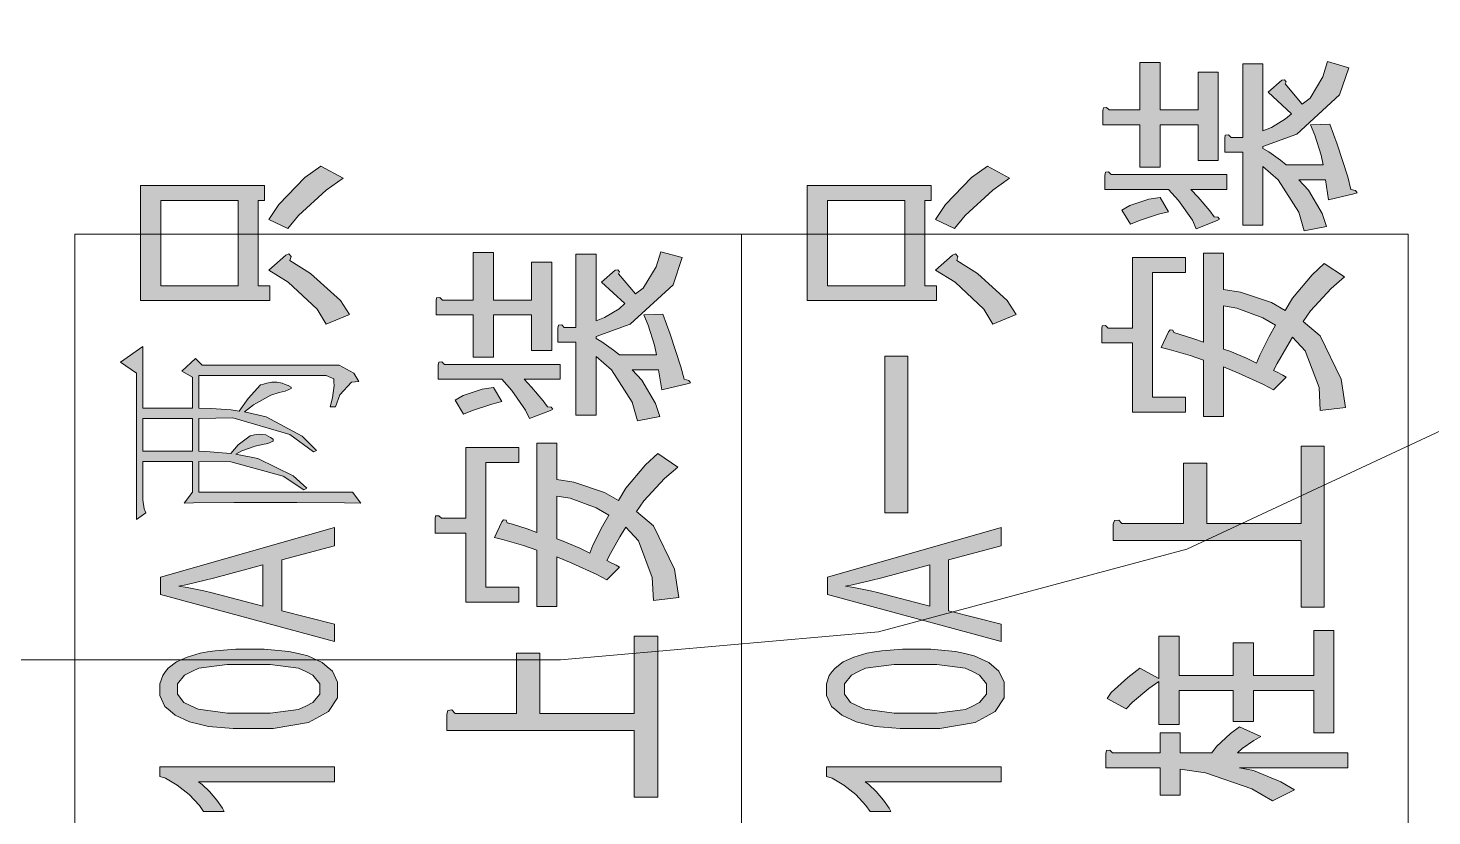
# Model space of a CAD drawing. Header units: millimetres. Extents: x 805 to 6044844, y 120 to 7887884.
# Drawn here: x 5975998 to 5980598, y 7866363 to 7868943 of the extents above; entities that cross this region are included whole.
import ezdxf

# ---------------------------------------------------------------- set-up
doc = ezdxf.new("R2010")
doc.units = ezdxf.units.MM

msp = doc.modelspace()

# ---------------------------------------------------------------- hatches: boundary and pattern name
h = msp.add_hatch(color=0)
h.dxf.hatch_style = 2
h.paths.add_polyline_path([(5979519.9, 7868672.9), (5979521.5, 7868682.6), (5979531.7, 7868683.7), (5979540.8, 7868675.1), (5979641.1, 7868675.1), (5979641.1, 7868830.7), (5979707.2, 7868830.7), (5979707.2, 7868675.1), (5979832.2, 7868675.1), (5979832.2, 7868799), (5979898.2, 7868799), (5979898.2, 7868509.8), (5979832.2, 7868509.8), (5979832.2, 7868626.2), (5979707.2, 7868626.2), (5979707.2, 7868487.8), (5979641.1, 7868487.8), (5979641.1, 7868626.2), (5979519.9, 7868626.2)])
h = msp.add_hatch(color=0)
h.dxf.hatch_style = 2
h.paths.add_polyline_path([(5980263.2, 7868628.9), (5980287.3, 7868563.4), (5980322.2, 7868456.1), (5980332.4, 7868414.8), (5980347.9, 7868411.6), (5980353.3, 7868404), (5980342.6, 7868400.3), (5980259.4, 7868381), (5980249.2, 7868446.4), (5980162.3, 7868446.4), (5980193.4, 7868412.6), (5980238.5, 7868335.9), (5980252.4, 7868293.5), (5980179.4, 7868279), (5980162.3, 7868340.7), (5980094.6, 7868446.4), (5980044.2, 7868490.4), (5980044.2, 7868298.3), (5979978.2, 7868298.3), (5979978.2, 7868536.6), (5979919.1, 7868536.6), (5979919.1, 7868582.8), (5979920.8, 7868592.4), (5979931.5, 7868593.5), (5979940.1, 7868584.9), (5979978.2, 7868584.9), (5979978.2, 7868825.9), (5980044.2, 7868825.9), (5980044.2, 7868606.9), (5980072.1, 7868618.2), (5980118.8, 7868646.1), (5980138.1, 7868662.7), (5980061.4, 7868733.6), (5980106.4, 7868772.2), (5980115.6, 7868773.8), (5980120.4, 7868767.4), (5980117.2, 7868760.4), (5980172.5, 7868694.4), (5980198.8, 7868714.2), (5980240.6, 7868783.5), (5980256.2, 7868833.4), (5980325.4, 7868813.5), (5980295.9, 7868725), (5980155.3, 7868596.2), (5980044.2, 7868555.9), (5980044.2, 7868548.9), (5980063.5, 7868537.7), (5980101.6, 7868510.8), (5980120.4, 7868495.3), (5980242.2, 7868495.3), (5980235.2, 7868526.9), (5980214.3, 7868592.4), (5980200.4, 7868626.2)])
h = msp.add_hatch(color=0)
h.dxf.hatch_style = 2
h.paths.add_polyline_path([(5976787.1, 7868316), (5976819.8, 7868365.4), (5976905.1, 7868453.4), (5976957.2, 7868491), (5977030.2, 7868451.8), (5976974.4, 7868412.1), (5976884.2, 7868329.4), (5976849.3, 7868286.5)])
h = msp.add_hatch(color=0)
h.dxf.hatch_style = 2
h.paths.add_polyline_path([(5978971.4, 7868316), (5979004.6, 7868365.4), (5979089.4, 7868453.4), (5979141.5, 7868491), (5979214.5, 7868451.8), (5979159.2, 7868412.1), (5979068.5, 7868329.4), (5979034.2, 7868286.5)])
h = msp.add_hatch(color=0)
h.dxf.hatch_style = 2
h.paths.add_polyline_path([(5979884.3, 7868325.2), (5979896.6, 7868323.5), (5979902, 7868317.6), (5979895, 7868312.8), (5979825.2, 7868286), (5979813.4, 7868313.9), (5979767.8, 7868378.3), (5979735.1, 7868414.8), (5979526.8, 7868414.8), (5979526.8, 7868460.9), (5979528.4, 7868471.1), (5979538.6, 7868472.2), (5979547.2, 7868463.6), (5979926.1, 7868463.6), (5979926.1, 7868414.8), (5979808, 7868414.8), (5979832.2, 7868389.6), (5979870.3, 7868344.5)])
h = msp.add_hatch(color=0)
h.paths.add_polyline_path([(5976773.1, 7868427.7), (5976773.1, 7868378.8), (5976752.2, 7868378.8), (5976752.2, 7868099.2), (5976790.3, 7868099.2), (5976790.3, 7868050.9), (5976366.9, 7868050.9), (5976366.9, 7868427.7)])
h.paths.add_polyline_path([(5976686.2, 7868378.8), (5976432.9, 7868378.8), (5976432.9, 7868099.2), (5976686.2, 7868099.2)])
h = msp.add_hatch(color=0)
h.paths.add_polyline_path([(5978957.4, 7868427.7), (5978957.4, 7868378.8), (5978937, 7868378.8), (5978937, 7868099.2), (5978975.1, 7868099.2), (5978975.1, 7868050.9), (5978551.1, 7868050.9), (5978551.1, 7868427.7)])
h.paths.add_polyline_path([(5978871, 7868378.8), (5978617.2, 7868378.8), (5978617.2, 7868099.2), (5978871, 7868099.2)])
h = msp.add_hatch(color=0)
h.dxf.hatch_style = 2
h.paths.add_polyline_path([(5979582.1, 7868347.2), (5979608.4, 7868362.7), (5979670.7, 7868383.1), (5979707.2, 7868388.5), (5979735.1, 7868341.8), (5979701.8, 7868333.7), (5979639.5, 7868312.8), (5979610, 7868300.5)])
h = msp.add_hatch(color=0)
h.dxf.hatch_style = 2
h.paths.add_polyline_path([(5978078.3, 7868006.4), (5978102.5, 7867940.9), (5978137.4, 7867834.1), (5978148.1, 7867792.8), (5978163.7, 7867789), (5978168.5, 7867781.5), (5978158.3, 7867777.7), (5978075.1, 7867758.4), (5978064.4, 7867824.4), (5977977.4, 7867824.4), (5978009.1, 7867790.1), (5978054.2, 7867713.3), (5978068.1, 7867670.9), (5977995.1, 7867656.4), (5977977.4, 7867718.2), (5977909.8, 7867824.4), (5977859.4, 7867867.9), (5977859.4, 7867675.8), (5977793.3, 7867675.8), (5977793.3, 7867914.1), (5977734.3, 7867914.1), (5977734.3, 7867960.2), (5977736.5, 7867969.9), (5977746.7, 7867971.5), (5977755.2, 7867962.9), (5977793.3, 7867962.9), (5977793.3, 7868203.3), (5977859.4, 7868203.3), (5977859.4, 7867984.9), (5977887.3, 7867995.6), (5977934.5, 7868023.5), (5977953.3, 7868040.7), (5977877.1, 7868111), (5977922.2, 7868150.2), (5977930.7, 7868151.3), (5977936.1, 7868145.4), (5977932.4, 7868137.9), (5977988.2, 7868072.4), (5978013.9, 7868091.7), (5978055.8, 7868160.9), (5978071.4, 7868210.8), (5978141.1, 7868191.5), (5978111.6, 7868102.4), (5977970.5, 7867973.6), (5977859.4, 7867933.4), (5977859.4, 7867926.4), (5977878.7, 7867915.1), (5977916.8, 7867888.8), (5977936.1, 7867872.7), (5978057.4, 7867872.7), (5978050.4, 7867904.4), (5978029.5, 7867969.9), (5978016.1, 7868004.2)])
h = msp.add_hatch(color=0)
h.dxf.hatch_style = 2
h.paths.add_polyline_path([(5976842.4, 7868199), (5976853.1, 7868203.9), (5976860.1, 7868195.3), (5976856.3, 7868181.9), (5976923.9, 7868139.5), (5977021.6, 7868050.9), (5977051.1, 7868004.8), (5976974.4, 7867973.1), (5976944.9, 7868023), (5976850.9, 7868111.6), (5976787.1, 7868150.7)])
h = msp.add_hatch(color=0)
h.dxf.hatch_style = 2
h.paths.add_polyline_path([(5977335, 7868050.4), (5977336.6, 7868060), (5977347.4, 7868061.1), (5977356, 7868052.5), (5977456.9, 7868052.5), (5977456.9, 7868208.2), (5977522.9, 7868208.2), (5977522.9, 7868052.5), (5977647.9, 7868052.5), (5977647.9, 7868176.5), (5977713.9, 7868176.5), (5977713.9, 7867887.2), (5977647.9, 7867887.2), (5977647.9, 7868004.2), (5977522.9, 7868004.2), (5977522.9, 7867865.8), (5977456.9, 7867865.8), (5977456.9, 7868004.2), (5977335, 7868004.2)])
h = msp.add_hatch(color=0)
h.dxf.hatch_style = 2
h.paths.add_polyline_path([(5979027.2, 7868199), (5979037.4, 7868203.9), (5979044.4, 7868195.3), (5979041.1, 7868181.9), (5979108.8, 7868139.5), (5979205.9, 7868050.9), (5979235.4, 7868004.8), (5979159.2, 7867973.1), (5979129.7, 7868023), (5979035.8, 7868111.6), (5978971.4, 7868150.7)])
h = msp.add_hatch(color=0)
h.dxf.hatch_style = 2
h.paths.add_polyline_path([(5979790.9, 7868191.5), (5979790.9, 7868142.7), (5979683, 7868142.7), (5979683, 7867734.3), (5979790.9, 7867734.3), (5979790.9, 7867685.4), (5979617, 7867685.4), (5979617, 7867911.9), (5979516.1, 7867911.9), (5979516.1, 7867958.1), (5979517.7, 7867967.7), (5979528.4, 7867968.8), (5979537, 7867960.2), (5979617, 7867960.2), (5979617, 7868191.5)])
h = msp.add_hatch(color=0)
h.paths.add_polyline_path([(5979735.1, 7867948.4), (5979740.4, 7867955.4), (5979749, 7867954.3), (5979752.2, 7867945.7), (5979769.9, 7867940.9), (5979818.2, 7867925.3), (5979849.9, 7867914.1), (5979849.9, 7868206), (5979915.4, 7868206), (5979915.4, 7868086.9), (5979971.2, 7868078.3), (5980072.1, 7868044.5), (5980117.2, 7868018.7), (5980141.3, 7868059), (5980205.7, 7868135.2), (5980245.4, 7868171.7), (5980311.5, 7868128.2), (5980268, 7868090.6), (5980200.4, 7868017.6), (5980176.2, 7867982.2), (5980231.5, 7867935), (5980301.3, 7867793.8), (5980315.2, 7867700.5), (5980231.5, 7867690.3), (5980228.3, 7867765.9), (5980183.2, 7867886.1), (5980141.3, 7867931.2), (5980122.5, 7867899.6), (5980090.9, 7867844.8), (5980079.1, 7867821.7), (5980089.3, 7867816.9), (5980110.2, 7867806.2), (5980120.4, 7867799.7), (5980079.1, 7867758.4), (5980045.8, 7867775.6), (5979964.2, 7867813.2), (5979915.4, 7867834.1), (5979915.4, 7867670.9), (5979849.9, 7867670.9), (5979849.9, 7867855.6), (5979806.4, 7867870.6), (5979736.7, 7867891), (5979710.9, 7867896.9)])
h.paths.add_polyline_path([(5980086, 7867969.9), (5980044.2, 7867994.6), (5979958.9, 7868026.2), (5979915.4, 7868033.2), (5979915.4, 7867892.1), (5979936.3, 7867885.1), (5979990.5, 7867862), (5980023.3, 7867845.9), (5980034, 7867871.7), (5980065.1, 7867933.4)])
h = msp.add_hatch(color=0)
h.paths.add_polyline_path([(5976557.9, 7867423.5), (5977061.3, 7867423.5), (5977088.7, 7867387), (5977035, 7867388.1), (5976878.8, 7867389.7), (5976776.3, 7867389.7), (5976673.8, 7867389.7), (5976540.2, 7867388.1), (5976509.1, 7867387), (5976537, 7867423.5), (5976537, 7867523.4), (5976373.8, 7867523.4), (5976373.8, 7867413.9), (5976373.8, 7867398.3), (5976378.7, 7867368.8), (5976384, 7867355.4), (5976352.9, 7867333.4), (5976352.9, 7867812.6), (5976300.8, 7867849.1), (5976373.8, 7867900.1), (5976373.8, 7867698.3), (5976537, 7867698.3), (5976537, 7867800.3), (5976502.1, 7867819.6), (5976547.2, 7867861.5), (5976568.1, 7867839.5), (5976984.6, 7867839.5), (5977017.8, 7867839.5), (5977066.1, 7867812.6), (5977081.7, 7867785.8), (5977057.6, 7867783.6), (5977019.5, 7867742.3), (5977005.5, 7867703.1), (5976988.3, 7867703.1), (5976995.3, 7867732.1), (5977001.2, 7867772.4), (5977000.1, 7867783.6), (5976999.6, 7867794.4), (5976974.4, 7867805.1), (5976950.2, 7867805.1), (5976557.9, 7867805.1), (5976557.9, 7867698.3), (5976597.6, 7867697.2), (5976663.6, 7867692.4), (5976689.9, 7867688.6), (5976719.5, 7867730), (5976759.2, 7867774.5), (5976769.4, 7867777.2), (5976780.1, 7867780.4), (5976797.3, 7867783.6), (5976804.2, 7867783.6), (5976812.8, 7867783.6), (5976831.1, 7867779.9), (5976840.7, 7867776.1), (5976850.4, 7867772.4), (5976860.1, 7867767.5), (5976860.1, 7867762.7), (5976840.7, 7867754.1), (5976821.4, 7867749.3), (5976794.1, 7867740.7), (5976736.6, 7867709), (5976707.1, 7867686), (5976778.5, 7867670.4), (5976896.6, 7867607.1), (5976943.2, 7867559.8), (5976933.1, 7867555), (5976856.3, 7867611.9), (5976669, 7867666.6), (5976557.9, 7867664.5), (5976557.9, 7867557.2), (5976582.1, 7867556.1), (5976634.1, 7867552.3), (5976662, 7867550.2), (5976686.2, 7867578.1), (5976725.4, 7867608.1), (5976739.8, 7867610.8), (5976754.9, 7867613), (5976777.4, 7867611.4), (5976784.9, 7867607.1), (5976793, 7867602.8), (5976801, 7867596.3), (5976801, 7867593.7), (5976801, 7867589.9), (5976783.3, 7867582.9), (5976766.1, 7867579.2), (5976742, 7867574.3), (5976698.5, 7867558.8), (5976679.2, 7867547.5), (5976750.6, 7867533), (5976867, 7867477.2), (5976912.1, 7867435.9), (5976901.4, 7867431), (5976833.8, 7867475.6), (5976662, 7867522.3), (5976557.9, 7867523.4)])
h.paths.add_polyline_path([(5976373.8, 7867557.2), (5976537, 7867557.2), (5976537, 7867664.5), (5976373.8, 7867664.5)])
h = msp.add_hatch(color=0)
h.dxf.hatch_style = 2
h.paths.add_polyline_path([(5977700, 7867702.6), (5977711.8, 7867701.5), (5977717.1, 7867695.1), (5977710.2, 7867690.3), (5977640.9, 7867664), (5977628.6, 7867691.9), (5977583.5, 7867756.3), (5977550.2, 7867792.8), (5977342, 7867792.8), (5977342, 7867838.9), (5977343.6, 7867848.6), (5977354.3, 7867849.7), (5977362.9, 7867841.1), (5977741.3, 7867841.1), (5977741.3, 7867792.8), (5977623.2, 7867792.8), (5977647.9, 7867767), (5977686, 7867721.9)])
h = msp.add_hatch(color=0)
h.dxf.hatch_style = 2
h.paths.add_polyline_path([(5978805, 7867868.4), (5978881.2, 7867868.4), (5978881.2, 7867355.4), (5978805, 7867355.4)])
h = msp.add_hatch(color=0)
h.dxf.hatch_style = 2
h.paths.add_polyline_path([(5977397.8, 7867724.6), (5977423.6, 7867740.2), (5977486.4, 7867761.1), (5977522.9, 7867765.9), (5977550.2, 7867719.8), (5977517.5, 7867711.2), (5977454.7, 7867690.3), (5977425.2, 7867678.5)])
h = msp.add_hatch(color=0)
h.dxf.hatch_style = 2
h.paths.add_polyline_path([(5977606, 7867569), (5977606, 7867520.1), (5977498.2, 7867520.1), (5977498.2, 7867111.7), (5977606, 7867111.7), (5977606, 7867063.4), (5977432.2, 7867063.4), (5977432.2, 7867289.4), (5977331.8, 7867289.4), (5977331.8, 7867335.5), (5977333.4, 7867345.2), (5977343.6, 7867346.2), (5977352.7, 7867338.2), (5977432.2, 7867338.2), (5977432.2, 7867569)])
h = msp.add_hatch(color=0)
h.paths.add_polyline_path([(5977550.2, 7867325.9), (5977555.6, 7867332.8), (5977564.2, 7867331.8), (5977567.9, 7867323.2), (5977585.1, 7867318.3), (5977634, 7867302.8), (5977665.1, 7867291.5), (5977665.1, 7867583.5), (5977731.1, 7867583.5), (5977731.1, 7867464.3), (5977786.4, 7867455.7), (5977887.3, 7867421.9), (5977932.4, 7867396.2), (5977957, 7867436.4), (5978020.9, 7867513.2), (5978061.2, 7867549.6), (5978127.2, 7867505.6), (5978083.7, 7867468.1), (5978016.1, 7867395.1), (5977991.4, 7867359.7), (5978047.2, 7867312.4), (5978116.4, 7867171.3), (5978130.4, 7867077.9), (5978047.2, 7867068.2), (5978043.4, 7867143.4), (5977998.4, 7867263.6), (5977957, 7867308.7), (5977937.7, 7867277), (5977906.6, 7867222.3), (5977894.2, 7867199.2), (5977904.4, 7867194.4), (5977925.4, 7867183.6), (5977936.1, 7867177.7), (5977894.2, 7867136.4), (5977861.5, 7867153), (5977779.9, 7867190.6), (5977731.1, 7867211.5), (5977731.1, 7867048.4), (5977665.1, 7867048.4), (5977665.1, 7867233.5), (5977621.6, 7867248), (5977552.4, 7867268.4), (5977526.1, 7867274.9)])
h.paths.add_polyline_path([(5977901.2, 7867347.9), (5977859.4, 7867372), (5977774.6, 7867403.7), (5977731.1, 7867410.6), (5977731.1, 7867270), (5977752, 7867262.5), (5977805.7, 7867239.4), (5977839, 7867223.9), (5977849.2, 7867249.1), (5977880.3, 7867311.4)])
h = msp.add_hatch(color=0)
h.dxf.hatch_style = 2
h.paths.add_polyline_path([(5980169.2, 7867265.2), (5979554.2, 7867265.2), (5979554.2, 7867318.3), (5979558, 7867330.7), (5979571.9, 7867331.8), (5979582.1, 7867321), (5979783.9, 7867321), (5979783.9, 7867518), (5979860.1, 7867518), (5979860.1, 7867321), (5980169.2, 7867321), (5980169.2, 7867573.8), (5980245.4, 7867573.8), (5980245.4, 7867046.2), (5980169.2, 7867046.2)])
h = msp.add_hatch(color=0)
h.paths.add_polyline_path([(5977002.3, 7866934.6), (5976432.3, 7867088.1), (5976432.3, 7867145), (5977002.3, 7867307.6), (5977002.3, 7867247.5), (5976829.5, 7867201.3), (5976829.5, 7867034.4), (5977002.3, 7866990.4)])
h.paths.add_polyline_path([(5976767.8, 7867049.5), (5976767.8, 7867184.7), (5976610.5, 7867142.8), (5976574.5, 7867133.7), (5976515.5, 7867119.8), (5976491.9, 7867114.9), (5976519.8, 7867110.6), (5976574, 7867099.9), (5976601.4, 7867093.5)])
h = msp.add_hatch(color=0)
h.paths.add_polyline_path([(5979187.1, 7866934.6), (5978617.2, 7867088.1), (5978617.2, 7867145), (5979187.1, 7867307.6), (5979187.1, 7867247.5), (5979014.3, 7867201.3), (5979014.3, 7867034.4), (5979187.1, 7866990.4)])
h.paths.add_polyline_path([(5978952.6, 7867049.5), (5978952.6, 7867184.7), (5978795.3, 7867142.8), (5978759.4, 7867133.7), (5978699.8, 7867119.8), (5978676.7, 7867114.9), (5978704.1, 7867110.6), (5978758.8, 7867099.9), (5978785.7, 7867093.5)])
h = msp.add_hatch(color=0)
h.dxf.hatch_style = 2
h.paths.add_polyline_path([(5979703.9, 7866803.1), (5979670.7, 7866780), (5979617, 7866735), (5979596.1, 7866713), (5979533.8, 7866747.3), (5979547.2, 7866766.6), (5979601.4, 7866816.5), (5979641.1, 7866846.6), (5979703.9, 7866812.8), (5979703.9, 7866951.3), (5979769.9, 7866951.3), (5979769.9, 7866822.4), (5979947, 7866822.4), (5979947, 7866929.2), (5980013.1, 7866929.2), (5980013.1, 7866822.4), (5980211.1, 7866822.4), (5980211.1, 7866970.6), (5980277.1, 7866970.6), (5980277.1, 7866635.1), (5980211.1, 7866635.1), (5980211.1, 7866774.1), (5980013.1, 7866774.1), (5980013.1, 7866671.6), (5979947, 7866671.6), (5979947, 7866774.1), (5979769.9, 7866774.1), (5979769.9, 7866662), (5979703.9, 7866662)])
h = msp.add_hatch(color=0)
h.dxf.hatch_style = 2
h.paths.add_polyline_path([(5977984.4, 7866642.7), (5977369.9, 7866642.7), (5977369.9, 7866696.3), (5977373.1, 7866708.1), (5977387.1, 7866709.7), (5977397.8, 7866698.5), (5977599.1, 7866698.5), (5977599.1, 7866895.4), (5977675.3, 7866895.4), (5977675.3, 7866698.5), (5977984.4, 7866698.5), (5977984.4, 7866951.3), (5978061.2, 7866951.3), (5978061.2, 7866423.7), (5977984.4, 7866423.7)])
h = msp.add_hatch(color=0)
h.paths.add_polyline_path([(5976721.1, 7866649.1), (5976670.6, 7866649.1), (5976589, 7866656.1), (5976558.4, 7866663.6), (5976527.3, 7866670.6), (5976480.1, 7866692.6), (5976463.5, 7866706.5), (5976446.8, 7866721), (5976430.2, 7866757), (5976430.2, 7866779), (5976430.2, 7866795.1), (5976439.3, 7866823), (5976448.4, 7866835.3), (5976457.6, 7866847.1), (5976484.4, 7866867.5), (5976501.6, 7866875), (5976519.3, 7866883.1), (5976561.7, 7866895.4), (5976586.4, 7866899.7), (5976611.6, 7866904), (5976678.7, 7866908.9), (5976721.1, 7866908.9), (5976771.5, 7866908.9), (5976852.5, 7866901.3), (5976883.1, 7866894.4), (5976914.3, 7866886.8), (5976961.5, 7866865.4), (5976978.7, 7866851.4), (5976995.3, 7866836.9), (5977011.9, 7866801), (5977011.9, 7866779), (5977011.9, 7866750), (5976982.4, 7866704.9), (5976952.9, 7866688.3), (5976917.5, 7866668.4), (5976801.6, 7866649.1)])
h.paths.add_polyline_path([(5976721.1, 7866699), (5976791.4, 7866699), (5976884.8, 7866710.8), (5976907.8, 7866722.1), (5976931.4, 7866733.9), (5976954.5, 7866761.8), (5976954.5, 7866779), (5976954.5, 7866795.6), (5976930.9, 7866824.1), (5976907.8, 7866835.3), (5976884.8, 7866847.1), (5976791.4, 7866858.4), (5976721.1, 7866858.4), (5976650.8, 7866858.4), (5976557.4, 7866847.1), (5976534.3, 7866835.3), (5976511.2, 7866824.1), (5976488.1, 7866795.6), (5976488.1, 7866778.4), (5976488.1, 7866761.3), (5976508.5, 7866734.4), (5976528.9, 7866724.2), (5976555.2, 7866711.9), (5976651.3, 7866699)])
h = msp.add_hatch(color=0)
h.paths.add_polyline_path([(5978905.9, 7866649.1), (5978855.4, 7866649.1), (5978773.9, 7866656.1), (5978742.7, 7866663.6), (5978712.1, 7866670.6), (5978664.4, 7866692.6), (5978647.7, 7866706.5), (5978631.1, 7866721), (5978614.5, 7866757), (5978614.5, 7866779), (5978614.5, 7866795.1), (5978623.6, 7866823), (5978633.3, 7866835.3), (5978642.4, 7866847.1), (5978668.7, 7866867.5), (5978686.4, 7866875), (5978703.6, 7866883.1), (5978746, 7866895.4), (5978771.2, 7866899.7), (5978795.9, 7866904), (5978863.5, 7866908.9), (5978905.9, 7866908.9), (5978955.8, 7866908.9), (5979036.8, 7866901.3), (5979068, 7866894.4), (5979098.6, 7866886.8), (5979146.3, 7866865.4), (5979163, 7866851.4), (5979179.6, 7866836.9), (5979196.8, 7866801), (5979196.8, 7866779), (5979196.8, 7866750), (5979167.3, 7866704.9), (5979137.7, 7866688.3), (5979101.8, 7866668.4), (5978985.9, 7866649.1)])
h.paths.add_polyline_path([(5978905.9, 7866699), (5978976.2, 7866699), (5979069.6, 7866710.8), (5979092.7, 7866722.1), (5979115.7, 7866733.9), (5979138.8, 7866761.8), (5979138.8, 7866779), (5979138.8, 7866795.6), (5979115.7, 7866824.1), (5979092.7, 7866835.3), (5979069, 7866847.1), (5978976.2, 7866858.4), (5978905.9, 7866858.4), (5978835.6, 7866858.4), (5978742.2, 7866847.1), (5978719.1, 7866835.3), (5978696, 7866824.1), (5978673, 7866795.6), (5978673, 7866778.4), (5978673, 7866761.3), (5978693.4, 7866734.4), (5978713.8, 7866724.2), (5978739.5, 7866711.9), (5978835.6, 7866699)])
h = msp.add_hatch(color=0)
h.dxf.hatch_style = 2
h.paths.add_polyline_path([(5980075.3, 7866411.9), (5980007.7, 7866451.6), (5979856.3, 7866504.2), (5979773.2, 7866516), (5979773.2, 7866431.2), (5979707.2, 7866431.2), (5979707.2, 7866520.8), (5979530, 7866520.8), (5979530, 7866567.5), (5979531.7, 7866577.2), (5979542.4, 7866578.3), (5979551, 7866569.7), (5979707.2, 7866569.7), (5979707.2, 7866635.1), (5979773.2, 7866635.1), (5979773.2, 7866569.7), (5979877.3, 7866569.7), (5979892.8, 7866590.6), (5979938.5, 7866633), (5979968, 7866655), (5980037.2, 7866623.3), (5980014.7, 7866609.9), (5979976.6, 7866583.1), (5979961, 7866569.7), (5980322.2, 7866569.7), (5980322.2, 7866520.8), (5979968, 7866520.8), (5980013.1, 7866511.2), (5980103.2, 7866474.7), (5980148.3, 7866448.4)])
h = msp.add_hatch(color=0)
h.dxf.hatch_style = 2
h.paths.add_polyline_path([(5977002.3, 7866523.5), (5977002.3, 7866474.7), (5976556.3, 7866474.7), (5976568.6, 7866465.6), (5976592.3, 7866442.5), (5976604.6, 7866428.5), (5976616.4, 7866414), (5976634.7, 7866388.3), (5976640.6, 7866377), (5976572.9, 7866377), (5976559.5, 7866397.4), (5976525.7, 7866433.4), (5976506.4, 7866448.4), (5976486.5, 7866463.9), (5976448.4, 7866485.9), (5976430.2, 7866491.9), (5976430.2, 7866523.5)])
h = msp.add_hatch(color=0)
h.dxf.hatch_style = 2
h.paths.add_polyline_path([(5979187.1, 7866523.5), (5979187.1, 7866474.7), (5978741.1, 7866474.7), (5978752.9, 7866465.6), (5978777.1, 7866442.5), (5978788.9, 7866428.5), (5978801.2, 7866414), (5978819.5, 7866388.3), (5978825.4, 7866377), (5978757.8, 7866377), (5978743.8, 7866397.4), (5978710.5, 7866433.4), (5978690.7, 7866448.4), (5978671.4, 7866463.9), (5978633.3, 7866485.9), (5978614.5, 7866491.9), (5978614.5, 7866523.5)])

# ---------------------------------------------------------------- linework, layer by layer
at = {"color": 0, "lineweight": 0}
for points in [[(5977742.9, 7866874.5), (5978784.6, 7866965.7), (5979795.2, 7867236.2), (5980742.9, 7867678.5), (5981599.5, 7868277.9), (5982339, 7869017.5), (5982938.5, 7869874), (5983380.7, 7870821.8), (5983651.2, 7871832.4), (5983742.4, 7872874.1)], [(5978335.9, 7861085.3), (5978335.9, 7868268.3)], [(5978335.9, 7861085.3), (5978335.9, 7868268.3)], [(5980520.8, 7861085.3), (5980520.8, 7868268.3)], [(5980520.8, 7861085.3), (5980520.8, 7868268.3)], [(5966879.4, 7866874.5), (5977742.9, 7866874.5)]]:
    msp.add_lwpolyline(points, dxfattribs=at)
for points in [[(5979519.9, 7868672.9), (5979521.5, 7868682.6), (5979531.7, 7868683.7), (5979540.8, 7868675.1), (5979641.1, 7868675.1), (5979641.1, 7868830.7), (5979707.2, 7868830.7), (5979707.2, 7868675.1), (5979832.2, 7868675.1), (5979832.2, 7868799), (5979898.2, 7868799), (5979898.2, 7868509.8), (5979832.2, 7868509.8), (5979832.2, 7868626.2), (5979707.2, 7868626.2), (5979707.2, 7868487.8), (5979641.1, 7868487.8), (5979641.1, 7868626.2), (5979519.9, 7868626.2)], [(5980263.2, 7868628.9), (5980287.3, 7868563.4), (5980322.2, 7868456.1), (5980332.4, 7868414.8), (5980347.9, 7868411.6), (5980353.3, 7868404), (5980342.6, 7868400.3), (5980259.4, 7868381), (5980249.2, 7868446.4), (5980162.3, 7868446.4), (5980193.4, 7868412.6), (5980238.5, 7868335.9), (5980252.4, 7868293.5), (5980179.4, 7868279), (5980162.3, 7868340.7), (5980094.6, 7868446.4), (5980044.2, 7868490.4), (5980044.2, 7868298.3), (5979978.2, 7868298.3), (5979978.2, 7868536.6), (5979919.1, 7868536.6), (5979919.1, 7868582.8), (5979920.8, 7868592.4), (5979931.5, 7868593.5), (5979940.1, 7868584.9), (5979978.2, 7868584.9), (5979978.2, 7868825.9), (5980044.2, 7868825.9), (5980044.2, 7868606.9), (5980072.1, 7868618.2), (5980118.8, 7868646.1), (5980138.1, 7868662.7), (5980061.4, 7868733.6), (5980106.4, 7868772.2), (5980115.6, 7868773.8), (5980120.4, 7868767.4), (5980117.2, 7868760.4), (5980172.5, 7868694.4), (5980198.8, 7868714.2), (5980240.6, 7868783.5), (5980256.2, 7868833.4), (5980325.4, 7868813.5), (5980295.9, 7868725), (5980155.3, 7868596.2), (5980044.2, 7868555.9), (5980044.2, 7868548.9), (5980063.5, 7868537.7), (5980101.6, 7868510.8), (5980120.4, 7868495.3), (5980242.2, 7868495.3), (5980235.2, 7868526.9), (5980214.3, 7868592.4), (5980200.4, 7868626.2)], [(5976787.1, 7868316), (5976819.8, 7868365.4), (5976905.1, 7868453.4), (5976957.2, 7868491), (5977030.2, 7868451.8), (5976974.4, 7868412.1), (5976884.2, 7868329.4), (5976849.3, 7868286.5)], [(5978971.4, 7868316), (5979004.6, 7868365.4), (5979089.4, 7868453.4), (5979141.5, 7868491), (5979214.5, 7868451.8), (5979159.2, 7868412.1), (5979068.5, 7868329.4), (5979034.2, 7868286.5)], [(5979884.3, 7868325.2), (5979896.6, 7868323.5), (5979902, 7868317.6), (5979895, 7868312.8), (5979825.2, 7868286), (5979813.4, 7868313.9), (5979767.8, 7868378.3), (5979735.1, 7868414.8), (5979526.8, 7868414.8), (5979526.8, 7868460.9), (5979528.4, 7868471.1), (5979538.6, 7868472.2), (5979547.2, 7868463.6), (5979926.1, 7868463.6), (5979926.1, 7868414.8), (5979808, 7868414.8), (5979832.2, 7868389.6), (5979870.3, 7868344.5)], [(5976773.1, 7868427.7), (5976773.1, 7868378.8), (5976752.2, 7868378.8), (5976752.2, 7868099.2), (5976790.3, 7868099.2), (5976790.3, 7868050.9), (5976366.9, 7868050.9), (5976366.9, 7868427.7)], [(5978957.4, 7868427.7), (5978957.4, 7868378.8), (5978937, 7868378.8), (5978937, 7868099.2), (5978975.1, 7868099.2), (5978975.1, 7868050.9), (5978551.1, 7868050.9), (5978551.1, 7868427.7)], [(5976686.2, 7868378.8), (5976432.9, 7868378.8), (5976432.9, 7868099.2), (5976686.2, 7868099.2)], [(5978871, 7868378.8), (5978617.2, 7868378.8), (5978617.2, 7868099.2), (5978871, 7868099.2)], [(5979582.1, 7868347.2), (5979608.4, 7868362.7), (5979670.7, 7868383.1), (5979707.2, 7868388.5), (5979735.1, 7868341.8), (5979701.8, 7868333.7), (5979639.5, 7868312.8), (5979610, 7868300.5)], [(5976151.1, 7861085.3), (5976151.1, 7868268.3), (5978335.9, 7868268.3), (5978335.9, 7861085.3)], [(5978335.9, 7861085.3), (5978335.9, 7868268.3), (5980520.8, 7868268.3), (5980520.8, 7861085.3)], [(5978078.3, 7868006.4), (5978102.5, 7867940.9), (5978137.4, 7867834.1), (5978148.1, 7867792.8), (5978163.7, 7867789), (5978168.5, 7867781.5), (5978158.3, 7867777.7), (5978075.1, 7867758.4), (5978064.4, 7867824.4), (5977977.4, 7867824.4), (5978009.1, 7867790.1), (5978054.2, 7867713.3), (5978068.1, 7867670.9), (5977995.1, 7867656.4), (5977977.4, 7867718.2), (5977909.8, 7867824.4), (5977859.4, 7867867.9), (5977859.4, 7867675.8), (5977793.3, 7867675.8), (5977793.3, 7867914.1), (5977734.3, 7867914.1), (5977734.3, 7867960.2), (5977736.5, 7867969.9), (5977746.7, 7867971.5), (5977755.2, 7867962.9), (5977793.3, 7867962.9), (5977793.3, 7868203.3), (5977859.4, 7868203.3), (5977859.4, 7867984.9), (5977887.3, 7867995.6), (5977934.5, 7868023.5), (5977953.3, 7868040.7), (5977877.1, 7868111), (5977922.2, 7868150.2), (5977930.7, 7868151.3), (5977936.1, 7868145.4), (5977932.4, 7868137.9), (5977988.2, 7868072.4), (5978013.9, 7868091.7), (5978055.8, 7868160.9), (5978071.4, 7868210.8), (5978141.1, 7868191.5), (5978111.6, 7868102.4), (5977970.5, 7867973.6), (5977859.4, 7867933.4), (5977859.4, 7867926.4), (5977878.7, 7867915.1), (5977916.8, 7867888.8), (5977936.1, 7867872.7), (5978057.4, 7867872.7), (5978050.4, 7867904.4), (5978029.5, 7867969.9), (5978016.1, 7868004.2)], [(5976842.4, 7868199), (5976853.1, 7868203.9), (5976860.1, 7868195.3), (5976856.3, 7868181.9), (5976923.9, 7868139.5), (5977021.6, 7868050.9), (5977051.1, 7868004.8), (5976974.4, 7867973.1), (5976944.9, 7868023), (5976850.9, 7868111.6), (5976787.1, 7868150.7)], [(5977335, 7868050.4), (5977336.6, 7868060), (5977347.4, 7868061.1), (5977356, 7868052.5), (5977456.9, 7868052.5), (5977456.9, 7868208.2), (5977522.9, 7868208.2), (5977522.9, 7868052.5), (5977647.9, 7868052.5), (5977647.9, 7868176.5), (5977713.9, 7868176.5), (5977713.9, 7867887.2), (5977647.9, 7867887.2), (5977647.9, 7868004.2), (5977522.9, 7868004.2), (5977522.9, 7867865.8), (5977456.9, 7867865.8), (5977456.9, 7868004.2), (5977335, 7868004.2)], [(5979027.2, 7868199), (5979037.4, 7868203.9), (5979044.4, 7868195.3), (5979041.1, 7868181.9), (5979108.8, 7868139.5), (5979205.9, 7868050.9), (5979235.4, 7868004.8), (5979159.2, 7867973.1), (5979129.7, 7868023), (5979035.8, 7868111.6), (5978971.4, 7868150.7)], [(5979790.9, 7868191.5), (5979790.9, 7868142.7), (5979683, 7868142.7), (5979683, 7867734.3), (5979790.9, 7867734.3), (5979790.9, 7867685.4), (5979617, 7867685.4), (5979617, 7867911.9), (5979516.1, 7867911.9), (5979516.1, 7867958.1), (5979517.7, 7867967.7), (5979528.4, 7867968.8), (5979537, 7867960.2), (5979617, 7867960.2), (5979617, 7868191.5)], [(5979735.1, 7867948.4), (5979740.4, 7867955.4), (5979749, 7867954.3), (5979752.2, 7867945.7), (5979769.9, 7867940.9), (5979818.2, 7867925.3), (5979849.9, 7867914.1), (5979849.9, 7868206), (5979915.4, 7868206), (5979915.4, 7868086.9), (5979971.2, 7868078.3), (5980072.1, 7868044.5), (5980117.2, 7868018.7), (5980141.3, 7868059), (5980205.7, 7868135.2), (5980245.4, 7868171.7), (5980311.5, 7868128.2), (5980268, 7868090.6), (5980200.4, 7868017.6), (5980176.2, 7867982.2), (5980231.5, 7867935), (5980301.3, 7867793.8), (5980315.2, 7867700.5), (5980231.5, 7867690.3), (5980228.3, 7867765.9), (5980183.2, 7867886.1), (5980141.3, 7867931.2), (5980122.5, 7867899.6), (5980090.9, 7867844.8), (5980079.1, 7867821.7), (5980089.3, 7867816.9), (5980110.2, 7867806.2), (5980120.4, 7867799.7), (5980079.1, 7867758.4), (5980045.8, 7867775.6), (5979964.2, 7867813.2), (5979915.4, 7867834.1), (5979915.4, 7867670.9), (5979849.9, 7867670.9), (5979849.9, 7867855.6), (5979806.4, 7867870.6), (5979736.7, 7867891), (5979710.9, 7867896.9)], [(5980086, 7867969.9), (5980044.2, 7867994.6), (5979958.9, 7868026.2), (5979915.4, 7868033.2), (5979915.4, 7867892.1), (5979936.3, 7867885.1), (5979990.5, 7867862), (5980023.3, 7867845.9), (5980034, 7867871.7), (5980065.1, 7867933.4)], [(5976557.9, 7867423.5), (5977061.3, 7867423.5), (5977088.7, 7867387), (5977035, 7867388.1), (5976878.8, 7867389.7), (5976776.3, 7867389.7), (5976673.8, 7867389.7), (5976540.2, 7867388.1), (5976509.1, 7867387), (5976537, 7867423.5), (5976537, 7867523.4), (5976373.8, 7867523.4), (5976373.8, 7867413.9), (5976373.8, 7867398.3), (5976378.7, 7867368.8), (5976384, 7867355.4), (5976352.9, 7867333.4), (5976352.9, 7867812.6), (5976300.8, 7867849.1), (5976373.8, 7867900.1), (5976373.8, 7867698.3), (5976537, 7867698.3), (5976537, 7867800.3), (5976502.1, 7867819.6), (5976547.2, 7867861.5), (5976568.1, 7867839.5), (5976984.6, 7867839.5), (5977017.8, 7867839.5), (5977066.1, 7867812.6), (5977081.7, 7867785.8), (5977057.6, 7867783.6), (5977019.5, 7867742.3), (5977005.5, 7867703.1), (5976988.3, 7867703.1), (5976995.3, 7867732.1), (5977001.2, 7867772.4), (5977000.1, 7867783.6), (5976999.6, 7867794.4), (5976974.4, 7867805.1), (5976950.2, 7867805.1), (5976557.9, 7867805.1), (5976557.9, 7867698.3), (5976597.6, 7867697.2), (5976663.6, 7867692.4), (5976689.9, 7867688.6), (5976719.5, 7867730), (5976759.2, 7867774.5), (5976769.4, 7867777.2), (5976780.1, 7867780.4), (5976797.3, 7867783.6), (5976804.2, 7867783.6), (5976812.8, 7867783.6), (5976831.1, 7867779.9), (5976840.7, 7867776.1), (5976850.4, 7867772.4), (5976860.1, 7867767.5), (5976860.1, 7867762.7), (5976840.7, 7867754.1), (5976821.4, 7867749.3), (5976794.1, 7867740.7), (5976736.6, 7867709), (5976707.1, 7867686), (5976778.5, 7867670.4), (5976896.6, 7867607.1), (5976943.2, 7867559.8), (5976933.1, 7867555), (5976856.3, 7867611.9), (5976669, 7867666.6), (5976557.9, 7867664.5), (5976557.9, 7867557.2), (5976582.1, 7867556.1), (5976634.1, 7867552.3), (5976662, 7867550.2), (5976686.2, 7867578.1), (5976725.4, 7867608.1), (5976739.8, 7867610.8), (5976754.9, 7867613), (5976777.4, 7867611.4), (5976784.9, 7867607.1), (5976793, 7867602.8), (5976801, 7867596.3), (5976801, 7867593.7), (5976801, 7867589.9), (5976783.3, 7867582.9), (5976766.1, 7867579.2), (5976742, 7867574.3), (5976698.5, 7867558.8), (5976679.2, 7867547.5), (5976750.6, 7867533), (5976867, 7867477.2), (5976912.1, 7867435.9), (5976901.4, 7867431), (5976833.8, 7867475.6), (5976662, 7867522.3), (5976557.9, 7867523.4)], [(5977700, 7867702.6), (5977711.8, 7867701.5), (5977717.1, 7867695.1), (5977710.2, 7867690.3), (5977640.9, 7867664), (5977628.6, 7867691.9), (5977583.5, 7867756.3), (5977550.2, 7867792.8), (5977342, 7867792.8), (5977342, 7867838.9), (5977343.6, 7867848.6), (5977354.3, 7867849.7), (5977362.9, 7867841.1), (5977741.3, 7867841.1), (5977741.3, 7867792.8), (5977623.2, 7867792.8), (5977647.9, 7867767), (5977686, 7867721.9)], [(5978805, 7867868.4), (5978881.2, 7867868.4), (5978881.2, 7867355.4), (5978805, 7867355.4)], [(5977397.8, 7867724.6), (5977423.6, 7867740.2), (5977486.4, 7867761.1), (5977522.9, 7867765.9), (5977550.2, 7867719.8), (5977517.5, 7867711.2), (5977454.7, 7867690.3), (5977425.2, 7867678.5)], [(5976373.8, 7867557.2), (5976537, 7867557.2), (5976537, 7867664.5), (5976373.8, 7867664.5)], [(5977606, 7867569), (5977606, 7867520.1), (5977498.2, 7867520.1), (5977498.2, 7867111.7), (5977606, 7867111.7), (5977606, 7867063.4), (5977432.2, 7867063.4), (5977432.2, 7867289.4), (5977331.8, 7867289.4), (5977331.8, 7867335.5), (5977333.4, 7867345.2), (5977343.6, 7867346.2), (5977352.7, 7867338.2), (5977432.2, 7867338.2), (5977432.2, 7867569)], [(5977550.2, 7867325.9), (5977555.6, 7867332.8), (5977564.2, 7867331.8), (5977567.9, 7867323.2), (5977585.1, 7867318.3), (5977634, 7867302.8), (5977665.1, 7867291.5), (5977665.1, 7867583.5), (5977731.1, 7867583.5), (5977731.1, 7867464.3), (5977786.4, 7867455.7), (5977887.3, 7867421.9), (5977932.4, 7867396.2), (5977957, 7867436.4), (5978020.9, 7867513.2), (5978061.2, 7867549.6), (5978127.2, 7867505.6), (5978083.7, 7867468.1), (5978016.1, 7867395.1), (5977991.4, 7867359.7), (5978047.2, 7867312.4), (5978116.4, 7867171.3), (5978130.4, 7867077.9), (5978047.2, 7867068.2), (5978043.4, 7867143.4), (5977998.4, 7867263.6), (5977957, 7867308.7), (5977937.7, 7867277), (5977906.6, 7867222.3), (5977894.2, 7867199.2), (5977904.4, 7867194.4), (5977925.4, 7867183.6), (5977936.1, 7867177.7), (5977894.2, 7867136.4), (5977861.5, 7867153), (5977779.9, 7867190.6), (5977731.1, 7867211.5), (5977731.1, 7867048.4), (5977665.1, 7867048.4), (5977665.1, 7867233.5), (5977621.6, 7867248), (5977552.4, 7867268.4), (5977526.1, 7867274.9)], [(5980169.2, 7867265.2), (5979554.2, 7867265.2), (5979554.2, 7867318.3), (5979558, 7867330.7), (5979571.9, 7867331.8), (5979582.1, 7867321), (5979783.9, 7867321), (5979783.9, 7867518), (5979860.1, 7867518), (5979860.1, 7867321), (5980169.2, 7867321), (5980169.2, 7867573.8), (5980245.4, 7867573.8), (5980245.4, 7867046.2), (5980169.2, 7867046.2)], [(5977901.2, 7867347.9), (5977859.4, 7867372), (5977774.6, 7867403.7), (5977731.1, 7867410.6), (5977731.1, 7867270), (5977752, 7867262.5), (5977805.7, 7867239.4), (5977839, 7867223.9), (5977849.2, 7867249.1), (5977880.3, 7867311.4)], [(5977002.3, 7866934.6), (5976432.3, 7867088.1), (5976432.3, 7867145), (5977002.3, 7867307.6), (5977002.3, 7867247.5), (5976829.5, 7867201.3), (5976829.5, 7867034.4), (5977002.3, 7866990.4)], [(5979187.1, 7866934.6), (5978617.2, 7867088.1), (5978617.2, 7867145), (5979187.1, 7867307.6), (5979187.1, 7867247.5), (5979014.3, 7867201.3), (5979014.3, 7867034.4), (5979187.1, 7866990.4)], [(5976767.8, 7867049.5), (5976767.8, 7867184.7), (5976610.5, 7867142.8), (5976574.5, 7867133.7), (5976515.5, 7867119.8), (5976491.9, 7867114.9), (5976519.8, 7867110.6), (5976574, 7867099.9), (5976601.4, 7867093.5)], [(5978952.6, 7867049.5), (5978952.6, 7867184.7), (5978795.3, 7867142.8), (5978759.4, 7867133.7), (5978699.8, 7867119.8), (5978676.7, 7867114.9), (5978704.1, 7867110.6), (5978758.8, 7867099.9), (5978785.7, 7867093.5)], [(5979703.9, 7866803.1), (5979670.7, 7866780), (5979617, 7866735), (5979596.1, 7866713), (5979533.8, 7866747.3), (5979547.2, 7866766.6), (5979601.4, 7866816.5), (5979641.1, 7866846.6), (5979703.9, 7866812.8), (5979703.9, 7866951.3), (5979769.9, 7866951.3), (5979769.9, 7866822.4), (5979947, 7866822.4), (5979947, 7866929.2), (5980013.1, 7866929.2), (5980013.1, 7866822.4), (5980211.1, 7866822.4), (5980211.1, 7866970.6), (5980277.1, 7866970.6), (5980277.1, 7866635.1), (5980211.1, 7866635.1), (5980211.1, 7866774.1), (5980013.1, 7866774.1), (5980013.1, 7866671.6), (5979947, 7866671.6), (5979947, 7866774.1), (5979769.9, 7866774.1), (5979769.9, 7866662), (5979703.9, 7866662)], [(5977984.4, 7866642.7), (5977369.9, 7866642.7), (5977369.9, 7866696.3), (5977373.1, 7866708.1), (5977387.1, 7866709.7), (5977397.8, 7866698.5), (5977599.1, 7866698.5), (5977599.1, 7866895.4), (5977675.3, 7866895.4), (5977675.3, 7866698.5), (5977984.4, 7866698.5), (5977984.4, 7866951.3), (5978061.2, 7866951.3), (5978061.2, 7866423.7), (5977984.4, 7866423.7)], [(5976721.1, 7866649.1), (5976670.6, 7866649.1), (5976589, 7866656.1), (5976558.4, 7866663.6), (5976527.3, 7866670.6), (5976480.1, 7866692.6), (5976463.5, 7866706.5), (5976446.8, 7866721), (5976430.2, 7866757), (5976430.2, 7866779), (5976430.2, 7866795.1), (5976439.3, 7866823), (5976448.4, 7866835.3), (5976457.6, 7866847.1), (5976484.4, 7866867.5), (5976501.6, 7866875), (5976519.3, 7866883.1), (5976561.7, 7866895.4), (5976586.4, 7866899.7), (5976611.6, 7866904), (5976678.7, 7866908.9), (5976721.1, 7866908.9), (5976771.5, 7866908.9), (5976852.5, 7866901.3), (5976883.1, 7866894.4), (5976914.3, 7866886.8), (5976961.5, 7866865.4), (5976978.7, 7866851.4), (5976995.3, 7866836.9), (5977011.9, 7866801), (5977011.9, 7866779), (5977011.9, 7866750), (5976982.4, 7866704.9), (5976952.9, 7866688.3), (5976917.5, 7866668.4), (5976801.6, 7866649.1)], [(5978905.9, 7866649.1), (5978855.4, 7866649.1), (5978773.9, 7866656.1), (5978742.7, 7866663.6), (5978712.1, 7866670.6), (5978664.4, 7866692.6), (5978647.7, 7866706.5), (5978631.1, 7866721), (5978614.5, 7866757), (5978614.5, 7866779), (5978614.5, 7866795.1), (5978623.6, 7866823), (5978633.3, 7866835.3), (5978642.4, 7866847.1), (5978668.7, 7866867.5), (5978686.4, 7866875), (5978703.6, 7866883.1), (5978746, 7866895.4), (5978771.2, 7866899.7), (5978795.9, 7866904), (5978863.5, 7866908.9), (5978905.9, 7866908.9), (5978955.8, 7866908.9), (5979036.8, 7866901.3), (5979068, 7866894.4), (5979098.6, 7866886.8), (5979146.3, 7866865.4), (5979163, 7866851.4), (5979179.6, 7866836.9), (5979196.8, 7866801), (5979196.8, 7866779), (5979196.8, 7866750), (5979167.3, 7866704.9), (5979137.7, 7866688.3), (5979101.8, 7866668.4), (5978985.9, 7866649.1)], [(5976721.1, 7866699), (5976791.4, 7866699), (5976884.8, 7866710.8), (5976907.8, 7866722.1), (5976931.4, 7866733.9), (5976954.5, 7866761.8), (5976954.5, 7866779), (5976954.5, 7866795.6), (5976930.9, 7866824.1), (5976907.8, 7866835.3), (5976884.8, 7866847.1), (5976791.4, 7866858.4), (5976721.1, 7866858.4), (5976650.8, 7866858.4), (5976557.4, 7866847.1), (5976534.3, 7866835.3), (5976511.2, 7866824.1), (5976488.1, 7866795.6), (5976488.1, 7866778.4), (5976488.1, 7866761.3), (5976508.5, 7866734.4), (5976528.9, 7866724.2), (5976555.2, 7866711.9), (5976651.3, 7866699)], [(5978905.9, 7866699), (5978976.2, 7866699), (5979069.6, 7866710.8), (5979092.7, 7866722.1), (5979115.7, 7866733.9), (5979138.8, 7866761.8), (5979138.8, 7866779), (5979138.8, 7866795.6), (5979115.7, 7866824.1), (5979092.7, 7866835.3), (5979069, 7866847.1), (5978976.2, 7866858.4), (5978905.9, 7866858.4), (5978835.6, 7866858.4), (5978742.2, 7866847.1), (5978719.1, 7866835.3), (5978696, 7866824.1), (5978673, 7866795.6), (5978673, 7866778.4), (5978673, 7866761.3), (5978693.4, 7866734.4), (5978713.8, 7866724.2), (5978739.5, 7866711.9), (5978835.6, 7866699)], [(5980075.3, 7866411.9), (5980007.7, 7866451.6), (5979856.3, 7866504.2), (5979773.2, 7866516), (5979773.2, 7866431.2), (5979707.2, 7866431.2), (5979707.2, 7866520.8), (5979530, 7866520.8), (5979530, 7866567.5), (5979531.7, 7866577.2), (5979542.4, 7866578.3), (5979551, 7866569.7), (5979707.2, 7866569.7), (5979707.2, 7866635.1), (5979773.2, 7866635.1), (5979773.2, 7866569.7), (5979877.3, 7866569.7), (5979892.8, 7866590.6), (5979938.5, 7866633), (5979968, 7866655), (5980037.2, 7866623.3), (5980014.7, 7866609.9), (5979976.6, 7866583.1), (5979961, 7866569.7), (5980322.2, 7866569.7), (5980322.2, 7866520.8), (5979968, 7866520.8), (5980013.1, 7866511.2), (5980103.2, 7866474.7), (5980148.3, 7866448.4)], [(5977002.3, 7866523.5), (5977002.3, 7866474.7), (5976556.3, 7866474.7), (5976568.6, 7866465.6), (5976592.3, 7866442.5), (5976604.6, 7866428.5), (5976616.4, 7866414), (5976634.7, 7866388.3), (5976640.6, 7866377), (5976572.9, 7866377), (5976559.5, 7866397.4), (5976525.7, 7866433.4), (5976506.4, 7866448.4), (5976486.5, 7866463.9), (5976448.4, 7866485.9), (5976430.2, 7866491.9), (5976430.2, 7866523.5)], [(5979187.1, 7866523.5), (5979187.1, 7866474.7), (5978741.1, 7866474.7), (5978752.9, 7866465.6), (5978777.1, 7866442.5), (5978788.9, 7866428.5), (5978801.2, 7866414), (5978819.5, 7866388.3), (5978825.4, 7866377), (5978757.8, 7866377), (5978743.8, 7866397.4), (5978710.5, 7866433.4), (5978690.7, 7866448.4), (5978671.4, 7866463.9), (5978633.3, 7866485.9), (5978614.5, 7866491.9), (5978614.5, 7866523.5)]]:
    msp.add_lwpolyline(points, close=True, dxfattribs=at)

doc.saveas('drawing.dxf')
